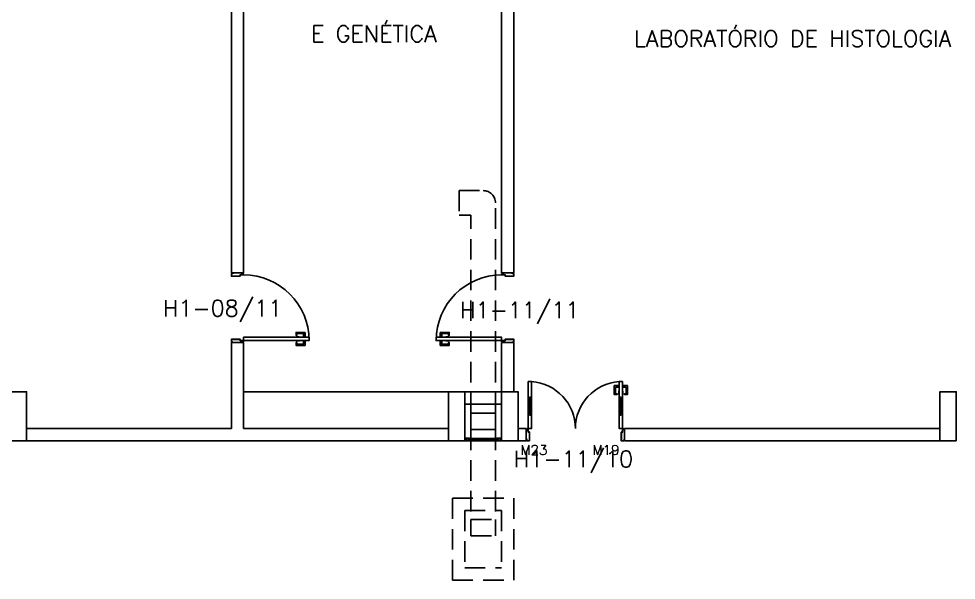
# Model space of a CAD drawing. Header units: millimetres. Extents: x 2801 to 3319, y 1187 to 1422.
# Drawn here: x 3132.68 to 3144.12, y 1317.37 to 1324.23 of the extents above; entities that cross this region are included whole.
import ezdxf

# ---------------------------------------------------------------- set-up
doc = ezdxf.new("R2010")
doc.units = ezdxf.units.MM
doc.linetypes.add('HIDDEN', pattern=[0.375, 0.25, -0.125])
for name, color, linetype in [('AC-PROJEÇÃO', 1, 'HIDDEN'), ('AC-VISTA', 2, 'Continuous'), ('AR-ALV', 2, 'Continuous'), ('AR-ESQ', 1, 'Continuous'), ('AR-ESTC', 3, 'Continuous'), ('AR-PORTA', 1, 'Continuous'), ('AR-TXTESQ1-CONG', 1, 'Continuous'), ('DT-ESQ-BAGUETE-C', 2, 'Continuous'), ('DT-ESQ-PERFIL CADEIRA-C', 2, 'Continuous'), ('DT-ESQ-PERFIL CADEIRA-V', 1, 'Continuous'), ('DT-ESQ-VENEZIANA-C', 2, 'Continuous'), ('DT-ESQ-VENEZIANA-V', 2, 'Continuous'), ('ENDEREÇO', 2, 'Continuous'), ('maçaneta', 1, 'Continuous'), ('mov', 1, 'Continuous'), ('PM-PERFIL U-C', 2, 'Continuous'), ('PM-VIDRO', 1, 'Continuous'), ('pm1', 2, 'Continuous'), ('pm2', 2, 'Continuous'), ('TEXTO', 2, 'Continuous')]:
    doc.layers.add(name, color=color, linetype=linetype)
doc.styles.add('S12', font='simplex.shx', dxfattribs={"width": 1.1, "height": 0.12})
doc.styles.add('UNB-100', font='simplex.shx', dxfattribs={"height": 0.2})
doc.styles.add('UNB1-100', font='simplex.shx', dxfattribs={"height": 0.2})

# ---------------------------------------------------------------- blocks, each defined once
blk = doc.blocks.new('EF01-P')
at = {"layer": 'DT-ESQ-BAGUETE-C', "ltscale": 0.1}
for points in [[(0.002, 0.035), (0.015, 0.035), (0.015, 0.033), (0.002, 0.033), (0.002, 0.005), (0.015, 0.005), (0.015, 0.004), (0.002, 0.004, -0.414214), (0, 0.005), (0, 0.033, -0.414214)], [(0.448, 0.035), (0.435, 0.035), (0.435, 0.033), (0.448, 0.033), (0.448, 0.005), (0.435, 0.005), (0.435, 0.004), (0.448, 0.004, 0.414214), (0.45, 0.005), (0.45, 0.033, 0.414214)]]:
    blk.add_lwpolyline(points, format="xyb", close=True, dxfattribs=at)
at = {"layer": 'DT-ESQ-PERFIL CADEIRA-C', "color": 2, "ltscale": 0.1}
for points in [[(0.01, 0.002), (0.01, 0.003), (0.002, 0.003, 1), (0.002, 0), (0.015, 0, 0.414214), (0.016, 0.002), (0.016, 0.033), (0.043, 0.033)], [(0.407, 0.006), (0.432, 0.006), (0.432, 0.016), (0.433, 0.016), (0.433, 0.006, -0.414214), (0.432, 0.005), (0.407, 0.005), (0.394, 0.005, -1), (0.394, 0.008), (0.407, 0.008), (0.407, 0.02), (0.407, 0.032), (0.394, 0.032, -1), (0.394, 0.035), (0.407, 0.035), (0.433, 0.035, -0.414214), (0.435, 0.033), (0.435, 0.002), (0.448, 0.002)]]:
    blk.add_lwpolyline(points, format="xyb", dxfattribs=at)
at = {"layer": 'DT-ESQ-PERFIL CADEIRA-C', "ltscale": 0.1}
for points in [[(0.043, 0.006), (0.018, 0.006), (0.018, 0.016), (0.016, 0.016), (0.016, 0.006, 0.414214), (0.018, 0.005), (0.043, 0.005), (0.056, 0.005, 1), (0.056, 0.008), (0.043, 0.008), (0.043, 0.02), (0.043, 0.032), (0.056, 0.032, 1), (0.056, 0.035), (0.043, 0.035), (0.016, 0.035, 0.414214), (0.015, 0.033), (0.015, 0.002), (0.002, 0.002)], [(0.041, 0.02), (0.041, 0.032, -0.414214), (0.043, 0.033), (0.056, 0.033)], [(0.041, 0.02), (0.041, 0.008, 0.414214), (0.043, 0.006), (0.056, 0.006)], [(0.408, 0.02), (0.408, 0.032, 0.414214), (0.407, 0.033), (0.394, 0.033)], [(0.408, 0.02), (0.408, 0.008, -0.414214), (0.407, 0.006), (0.394, 0.006)], [(0.44, 0.002), (0.44, 0.003), (0.448, 0.003, -1), (0.448, 0), (0.435, 0, -0.414214), (0.433, 0.002), (0.433, 0.033), (0.407, 0.033)]]:
    blk.add_lwpolyline(points, format="xyb", dxfattribs=at)
at = {"layer": 'DT-ESQ-PERFIL CADEIRA-V', "ltscale": 0.1}
blk.add_line((0.015, 0), (0.435, 0), dxfattribs=at)
at = {"layer": 'DT-ESQ-VENEZIANA-C', "ltscale": 0.1}
for p, q in [((0.043, 0.011), (0.407, 0.011)), ((0.043, 0.009), (0.407, 0.009))]:
    blk.add_line(p, q, dxfattribs=at)
at = {"layer": 'DT-ESQ-VENEZIANA-V', "ltscale": 0.1}
blk.add_line((0.043, 0.031), (0.407, 0.031), dxfattribs=at)
blk = doc.blocks.new('PM3')
at = {"layer": 'maçaneta'}
for points in [[(0.02, 0.825), (-0.035, 0.825), (-0.035, 0.715), (0, 0.715), (0, 0.725), (-0.02, 0.725), (-0.02, 0.804, -0.414214), (-0.019, 0.805), (0.02, 0.805)], [(0.125, 0.825), (0.07, 0.825), (0.07, 0.805), (0.108, 0.805, -0.414214), (0.11, 0.804), (0.11, 0.725), (0.09, 0.725), (0.09, 0.715), (0.125, 0.715)]]:
    blk.add_lwpolyline(points, format="xyb", close=True, dxfattribs=at)
for points in [[(0.02, 0.715), (0.02, 0.755), (0.025, 0.755), (0.025, 0.715)], [(0.07, 0.715), (0.07, 0.755), (0.065, 0.755), (0.065, 0.715)]]:
    blk.add_lwpolyline(points, close=True, dxfattribs=at)
at = {"layer": 'mov'}
blk.add_arc((0.025, 0.075), 0.8, 0, 90, dxfattribs=at)
at = {"layer": 'PM-PERFIL U-C'}
for p, q in [((0, 0.045), (0, 0.063)), ((0.002, 0.045), (0, 0.045)), ((0.001, 0.065), (0.01, 0.065)), ((0.002, 0.063), (0.002, 0.045)), ((0.01, 0.063), (0.002, 0.063)), ((0.01, 0.065), (0.01, 0.073)), ((0.011, 0.075), (0.023, 0.075)), ((0.012, 0.073), (0.012, 0.064)), ((0.023, 0.073), (0.012, 0.073)), ((0.023, 0.033), (0.023, 0.073)), ((0.038, 0.032), (0.024, 0.032)), ((0.025, 0.073), (0.025, 0.034)), ((0.038, 0.034), (0.025, 0.034)), ((0.038, 0.032), (0.038, -0.073)), ((0.04, 0.032), (0.04, -0.074)), ((0.81, 0.032), (0.81, -0.074)), ((0.812, 0.034), (0.825, 0.034)), ((0.812, 0.032), (0.826, 0.032)), ((0.812, 0.032), (0.812, -0.073)), ((0.825, 0.073), (0.825, 0.034)), ((0.839, 0.075), (0.827, 0.075)), ((0.827, 0.073), (0.838, 0.073)), ((0.827, 0.033), (0.827, 0.073)), ((0.838, 0.073), (0.838, 0.064)), ((0.84, 0.065), (0.84, 0.073)), ((0.849, 0.065), (0.84, 0.065)), ((0.84, 0.063), (0.848, 0.063)), ((0.848, 0.063), (0.848, 0.045)), ((0.848, 0.045), (0.85, 0.045)), ((0.85, 0.045), (0.85, 0.063)), ((0, -0.045), (0.002, -0.045)), ((0, -0.064), (0, -0.045)), ((0.01, -0.065), (0.001, -0.065)), ((0.002, -0.045), (0.002, -0.063)), ((0.002, -0.063), (0.01, -0.063)), ((0.01, -0.074), (0.01, -0.065)), ((0.038, -0.075), (0.011, -0.075)), ((0.012, -0.065), (0.012, -0.073)), ((0.012, -0.073), (0.038, -0.073)), ((0.838, -0.073), (0.812, -0.073)), ((0.812, -0.075), (0.839, -0.075)), ((0.838, -0.065), (0.838, -0.073)), ((0.848, -0.063), (0.84, -0.063)), ((0.84, -0.074), (0.84, -0.065)), ((0.84, -0.065), (0.849, -0.065)), ((0.85, -0.045), (0.848, -0.045)), ((0.848, -0.045), (0.848, -0.063)), ((0.85, -0.064), (0.85, -0.045))]:
    blk.add_line(p, q, dxfattribs=at)
for centre, start, end in [((0.001, 0.063), 90, 180), ((0.011, 0.073), 90, 180), ((0.01, 0.064), 270, 0), ((0.023, 0.073), 360, 90), ((0.024, 0.033), 180, 270), ((0.038, 0.032), 0, 90), ((0.812, 0.032), 90, 180), ((0.827, 0.073), 90, 180), ((0.826, 0.033), 270, 0), ((0.84, 0.064), 180, 270), ((0.839, 0.073), 0, 90), ((0.849, 0.063), 0, 90), ((0.001, -0.064), 180, 270), ((0.01, -0.065), 0, 90), ((0.011, -0.074), 180, 270), ((0.038, -0.074), 269.9386, 0), ((0.812, -0.074), 180, 270.0614), ((0.84, -0.065), 90, 180), ((0.839, -0.074), 270, 0), ((0.849, -0.064), 270, 0)]:
    blk.add_arc(centre, 0.0015, start, end, dxfattribs=at)
at = {"layer": 'pm1'}
blk.add_lwpolyline([(0.065, 0.875), (0.065, 0.075), (0.025, 0.075), (0.025, 0.875)], close=True, dxfattribs=at)
blk = doc.blocks.new('marco-d')
at = {"layer": 'PM-PERFIL U-C'}
for p, q in [((-0.013, 0), (-0.001, 0)), ((-0.025, -0.03), (-0.025, -0.011)), ((-0.023, -0.03), (-0.025, -0.03)), ((-0.023, -0.01), (-0.015, -0.01)), ((-0.014, -0.012), (-0.023, -0.012)), ((-0.023, -0.012), (-0.023, -0.03)), ((-0.015, -0.01), (-0.015, -0.001)), ((-0.002, -0.002), (-0.013, -0.002)), ((-0.013, -0.002), (-0.013, -0.01)), ((-0.002, -0.041), (-0.002, -0.002)), ((0.013, -0.043), (-0.001, -0.043)), ((0, -0.001), (0, -0.041)), ((0.013, -0.041), (0, -0.041)), ((0.013, -0.043), (0.013, -0.148)), ((0.015, -0.042), (0.015, -0.148)), ((-0.025, -0.138), (-0.025, -0.12)), ((-0.025, -0.12), (-0.023, -0.12)), ((-0.023, -0.12), (-0.023, -0.138)), ((-0.023, -0.138), (-0.014, -0.138)), ((-0.015, -0.14), (-0.023, -0.14)), ((-0.015, -0.148), (-0.015, -0.14)), ((-0.013, -0.139), (-0.013, -0.148)), ((-0.013, -0.148), (0.013, -0.148)), ((0.013, -0.15), (-0.013, -0.15))]:
    blk.add_line(p, q, dxfattribs=at)
for centre, start, end in [((-0.013, -0.001), 90, 180), ((-0.001, -0.001), 360, 90), ((-0.023, -0.011), 90, 180), ((-0.014, -0.01), 270, 0), ((-0.001, -0.041), 180, 270), ((0.013, -0.042), 0, 90), ((-0.023, -0.138), 180, 270), ((-0.013, -0.148), 180, 270), ((-0.014, -0.139), 0, 90), ((0.013, -0.148), 269.9386, 0)]:
    blk.add_arc(centre, 0.0015, start, end, dxfattribs=at)
blk = doc.blocks.new('marco-e')
at = {"layer": 'PM-PERFIL U-C'}
for p, q in [((-0.015, -0.043), (-0.015, -0.149)), ((-0.013, -0.041), (0, -0.041)), ((-0.013, -0.043), (0.001, -0.043)), ((-0.013, -0.043), (-0.013, -0.148)), ((0, -0.002), (0, -0.041)), ((0.014, 0), (0.002, 0)), ((0.002, -0.042), (0.002, -0.002)), ((0.002, -0.002), (0.013, -0.002)), ((0.013, -0.002), (0.013, -0.011)), ((0.015, -0.01), (0.015, -0.002)), ((0.024, -0.01), (0.015, -0.01)), ((0.015, -0.012), (0.023, -0.012)), ((0.023, -0.012), (0.023, -0.03)), ((0.023, -0.03), (0.025, -0.03)), ((0.025, -0.03), (0.025, -0.012)), ((0.013, -0.148), (-0.013, -0.148)), ((-0.013, -0.15), (0.014, -0.15)), ((0.013, -0.14), (0.013, -0.148)), ((0.023, -0.138), (0.015, -0.138)), ((0.015, -0.14), (0.024, -0.14)), ((0.015, -0.149), (0.015, -0.14)), ((0.025, -0.12), (0.023, -0.12)), ((0.023, -0.12), (0.023, -0.138)), ((0.025, -0.139), (0.025, -0.12))]:
    blk.add_line(p, q, dxfattribs=at)
for centre, start, end in [((-0.013, -0.043), 90, 180), ((0.002, -0.002), 90, 180), ((0.001, -0.042), 270, 0), ((0.015, -0.011), 180, 270), ((0.014, -0.002), 0, 90), ((0.024, -0.012), 0, 90), ((-0.013, -0.149), 180, 270.0614), ((0.015, -0.14), 90, 180), ((0.014, -0.149), 270, 0), ((0.024, -0.139), 270, 0)]:
    blk.add_arc(centre, 0.0015, start, end, dxfattribs=at)
blk = doc.blocks.new('PM6V')
at = {"layer": 'maçaneta'}
for points in [[(1.075, 0.675), (1.13, 0.675), (1.13, 0.655), (1.091, 0.655, 0.414214), (1.09, 0.654), (1.09, 0.575), (1.11, 0.575), (1.11, 0.565), (1.075, 0.565)], [(1.18, 0.675), (1.235, 0.675), (1.235, 0.565), (1.2, 0.565), (1.2, 0.575), (1.22, 0.575), (1.22, 0.654, 0.414214), (1.218, 0.655), (1.18, 0.655)]]:
    blk.add_lwpolyline(points, format="xyb", close=True, dxfattribs=at)
for points in [[(1.13, 0.565), (1.13, 0.605), (1.135, 0.605), (1.135, 0.565)], [(1.18, 0.565), (1.18, 0.605), (1.175, 0.605), (1.175, 0.565)]]:
    blk.add_lwpolyline(points, close=True, dxfattribs=at)
at = {"layer": 'mov'}
for centre, start, end in [((0.025, 0.151), 359.8606, 86.0112), ((1.175, 0.151), 93.9888, 180.1394)]:
    blk.add_arc(centre, 0.575, start, end, dxfattribs=at)
at = {"layer": 'PM-VIDRO'}
for p, q in [((0.04, 0.325), (0.04, 0.525)), ((0.05, 0.525), (0.05, 0.325)), ((1.15, 0.525), (1.15, 0.325)), ((1.16, 0.325), (1.16, 0.525))]:
    blk.add_line(p, q, dxfattribs=at)
at = {"layer": 'pm1'}
for p, q in [((0.04, 0.525), (0.025, 0.525)), ((0.065, 0.535), (0.04, 0.535)), ((0.04, 0.525), (0.04, 0.535)), ((0.05, 0.535), (0.05, 0.525)), ((0.065, 0.525), (0.05, 0.525)), ((0.065, 0.535), (0.065, 0.525)), ((1.135, 0.535), (1.135, 0.525)), ((1.135, 0.535), (1.16, 0.535)), ((1.135, 0.525), (1.15, 0.525)), ((1.15, 0.535), (1.15, 0.525)), ((1.16, 0.525), (1.16, 0.535)), ((1.16, 0.525), (1.175, 0.525)), ((0.04, 0.325), (0.025, 0.325)), ((0.04, 0.315), (0.04, 0.325)), ((0.065, 0.315), (0.04, 0.315)), ((0.065, 0.325), (0.05, 0.325)), ((0.05, 0.325), (0.05, 0.315)), ((0.065, 0.325), (0.065, 0.315)), ((1.135, 0.325), (1.135, 0.315)), ((1.135, 0.325), (1.15, 0.325)), ((1.135, 0.315), (1.16, 0.315)), ((1.15, 0.325), (1.15, 0.315)), ((1.16, 0.315), (1.16, 0.325)), ((1.16, 0.325), (1.175, 0.325))]:
    blk.add_line(p, q, dxfattribs=at)
for points in [[(0.025, 0.525), (0.025, 0.725), (0.065, 0.725), (0.065, 0.525)], [(1.175, 0.525), (1.175, 0.725), (1.135, 0.725), (1.135, 0.525)], [(0.065, 0.325), (0.065, 0.15), (0.025, 0.15), (0.025, 0.325)], [(1.135, 0.325), (1.135, 0.15), (1.175, 0.15), (1.175, 0.325)]]:
    blk.add_lwpolyline(points, dxfattribs=at)
at = {"layer": 'pm2'}
for p, q in [((0.025, 0.325), (0.025, 0.525)), ((0.065, 0.525), (0.065, 0.325)), ((1.135, 0.525), (1.135, 0.325)), ((1.175, 0.325), (1.175, 0.525))]:
    blk.add_line(p, q, dxfattribs=at)
at = {"layer": 'pm1'}
for name, p in [('marco-d', (0.025, 0.15)), ('marco-e', (1.175, 0.15))]:
    blk.add_blockref(name, p, dxfattribs=at)

msp = doc.modelspace()

# ---------------------------------------------------------------- linework, layer by layer
at = {"layer": 'AC-PROJEÇÃO'}
for p, q in [((3138.055, 1322.129), (3138.35, 1322.129)), ((3138.055, 1322.129), (3138.055, 1321.829)), ((3138.5, 1319.414), (3138.5, 1321.979)), ((3138.055, 1321.829), (3138.2, 1321.829)), ((3138.2, 1319.414), (3138.2, 1321.829)), ((3138.2, 1319.214), (3138.2, 1318.117)), ((3138.5, 1319.214), (3138.5, 1318.117)), ((3137.975, 1318.375), (3137.975, 1317.375)), ((3137.975, 1318.375), (3138.725, 1318.375)), ((3138.725, 1318.375), (3138.725, 1317.375)), ((3138.125, 1318.225), (3138.125, 1317.525)), ((3138.125, 1318.225), (3138.575, 1318.225)), ((3138.575, 1318.225), (3138.575, 1317.525)), ((3138.2, 1318.117), (3138.2, 1317.917)), ((3138.2, 1318.117), (3138.5, 1318.117)), ((3138.5, 1318.117), (3138.5, 1317.917)), ((3138.2, 1317.917), (3138.5, 1317.917)), ((3138.125, 1317.525), (3138.575, 1317.525)), ((3137.975, 1317.375), (3138.725, 1317.375))]:
    msp.add_line(p, q, dxfattribs=at)
msp.add_arc((3138.35, 1321.979), 0.15, 0, 90, dxfattribs=at)
at = {"layer": 'AC-VISTA'}
for p, q in [((3138.2, 1319.214), (3138.2, 1319.414)), ((3138.2, 1319.414), (3138.5, 1319.414)), ((3138.5, 1319.214), (3138.5, 1319.414)), ((3138.2, 1319.214), (3138.5, 1319.214))]:
    msp.add_line(p, q, dxfattribs=at)
at = {"layer": 'AR-ALV'}
for p, q in [((3135.275, 1327.4), (3135.275, 1321.125)), ((3135.425, 1327.4), (3135.425, 1321.125)), ((3138.575, 1327.4), (3138.575, 1321.125)), ((3138.725, 1327.4), (3138.725, 1321.125)), ((3135.425, 1321.125), (3135.275, 1321.125)), ((3138.575, 1321.125), (3138.725, 1321.125)), ((3135.275, 1319.225), (3135.275, 1320.275)), ((3135.425, 1320.275), (3135.275, 1320.275)), ((3135.425, 1319.225), (3135.425, 1320.275)), ((3138.575, 1319.675), (3138.575, 1320.275)), ((3138.575, 1320.275), (3138.725, 1320.275)), ((3138.725, 1319.675), (3138.725, 1320.275)), ((3138.575, 1319.675), (3138.125, 1319.675)), ((3138.125, 1319.525), (3138.575, 1319.525)), ((3135.275, 1319.225), (3132.775, 1319.225)), ((3135.425, 1319.225), (3137.925, 1319.225)), ((3138.875, 1319.225), (3138.775, 1319.225)), ((3138.875, 1319.225), (3138.875, 1319.075)), ((3143.925, 1319.225), (3140.075, 1319.225)), ((3140.075, 1319.225), (3140.075, 1319.075)), ((3137.925, 1319.075), (3132.775, 1319.075)), ((3138.875, 1319.075), (3138.775, 1319.075)), ((3143.925, 1319.075), (3140.075, 1319.075))]:
    msp.add_line(p, q, dxfattribs=at)
at = {"layer": 'AR-ESTC'}
for points in [[(3132.575, 1319.075), (3132.775, 1319.075), (3132.775, 1319.675), (3132.575, 1319.675)], [(3138.125, 1319.075), (3137.925, 1319.075), (3137.925, 1319.675), (3138.125, 1319.675)], [(3138.575, 1319.075), (3138.775, 1319.075), (3138.775, 1319.675), (3138.575, 1319.675)], [(3144.125, 1319.075), (3143.925, 1319.075), (3143.925, 1319.675), (3144.125, 1319.675)]]:
    msp.add_lwpolyline(points, close=True, dxfattribs=at)
at = {"layer": 'AR-PORTA'}
msp.add_line((3137.925, 1319.675), (3135.425, 1319.675), dxfattribs=at)

# ---------------------------------------------------------------- block references
msp.add_blockref('PM6V', (3138.875, 1319.075))
at = {"layer": 'AR-ESQ'}
msp.add_blockref('EF01-P', (3138.125, 1319.075), dxfattribs=at)
at = {"layer": 'AR-PORTA', "xscale": -1, "rotation": 270}
msp.add_blockref('PM3', (3135.35, 1320.275), dxfattribs=at)
at = {"layer": 'AR-PORTA', "rotation": 90}
msp.add_blockref('PM3', (3138.65, 1320.275), dxfattribs=at)

# ---------------------------------------------------------------- texts
at = {"layer": 'AR-TXTESQ1-CONG', "style": 'S12'}
for s, p in [('M23', (3138.804, 1318.905)), ('M19', (3139.685, 1318.905))]:
    msp.add_text(s, height=0.12, dxfattribs=at).set_placement(p)
at = {"layer": 'ENDEREÇO', "style": 'UNB1-100'}
for s, p in [('H1-08/11', (3134.439, 1320.594)), ('H1-11/11', (3138.068, 1320.571)), ('H1-11/10', (3138.723, 1318.754))]:
    msp.add_text(s, height=0.2, dxfattribs=at).set_placement(p)
at = {"layer": 'TEXTO', "style": 'UNB-100'}
for s, p in [('E GENÉTICA', (3136.249, 1323.943)), ('LABORATÓRIO DE HISTOLOGIA E EMBRIOLOGIA', (3140.191, 1323.885))]:
    msp.add_text(s, height=0.2, dxfattribs=at).set_placement(p)

doc.saveas('drawing.dxf')
